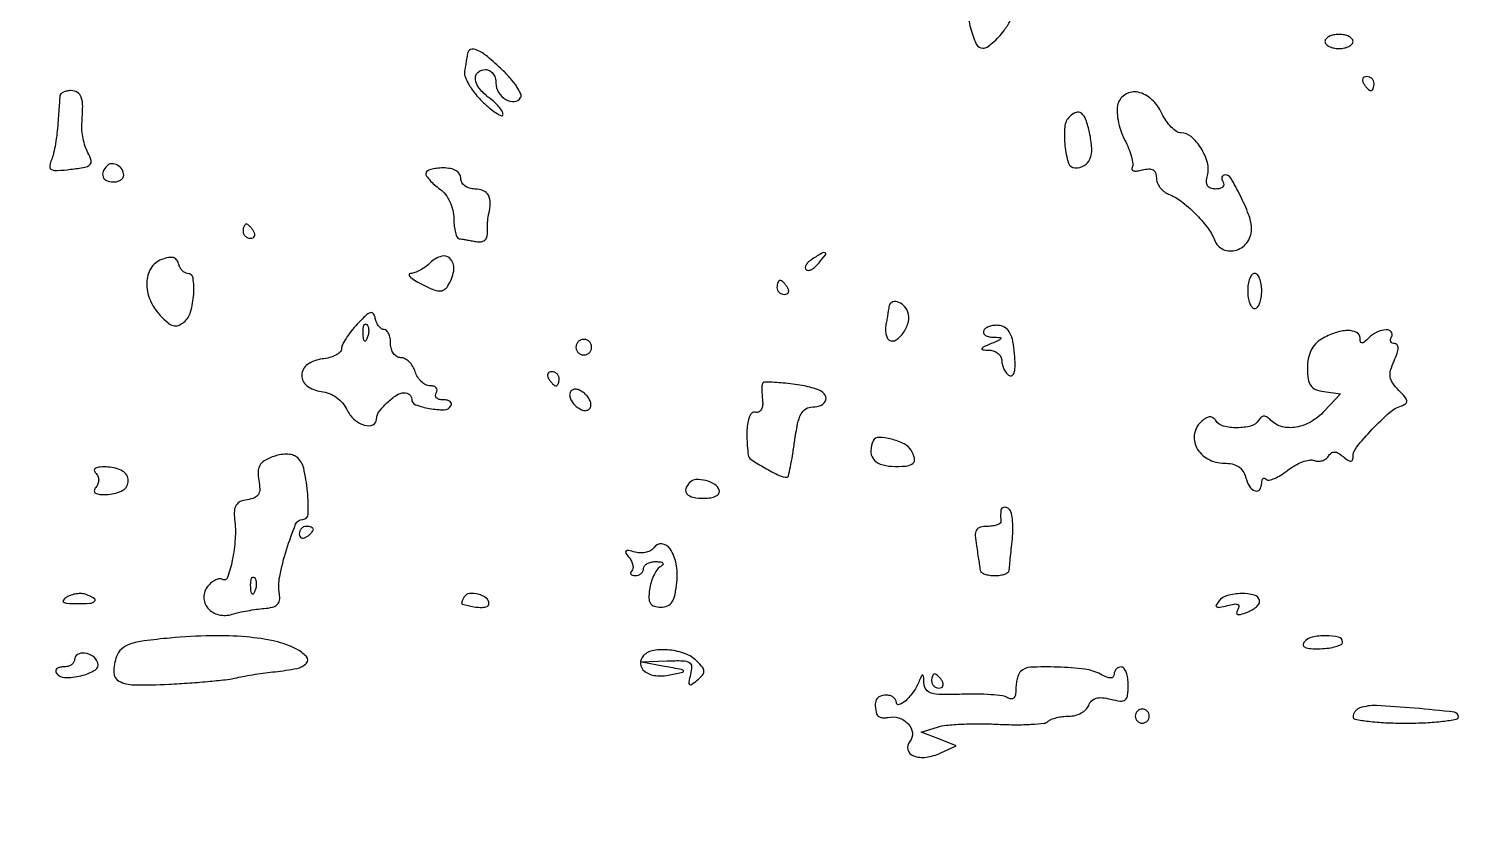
# Model space of a CAD drawing. Extents: x 0 to 5034, y 0 to 2560.
# Drawn here: x 4178.5 to 4383, y 354.9 to 466.8 of the extents above; entities that cross this region are included whole.
import ezdxf

# ---------------------------------------------------------------- set-up
doc = ezdxf.new("R2010")
doc.units = 0

msp = doc.modelspace()

# ---------------------------------------------------------------- linework, layer by layer
msp.add_lwpolyline([(4411.924438, 347.515492, -0.000831), (4333.80723, 348.200801, -0.000043), (4256.765145, 349.011289, -0.136582), (4254.930349, 349.543046, 0.13817), (4254.241156, 349.740461, 0.000086), (4233.7201, 349.826621, 0.001061), (4210.843183, 349.870192, 0.000647), (4183.823964, 349.829362, -0.000341), (4156.335983, 349.771016, -0.000488), (4131.954539, 349.759695, -0.000262), (4111.314604, 349.781065, -0.00751), (4106, 349.869183, 0.002937), (4101.774224, 349.977913, 0.000588), (4094.240625, 350.118608, 0.000622), (4085.472697, 350.261124, 0.00058), (4076.5, 350.385387, -0.002069), (4067.124318, 350.543154, -0.001715), (4057.14375, 350.786667, -0.001731), (4047.996802, 351.072926, -0.004665), (4041.5, 351.35947, 0.010517), (4032.464362, 351.652091, 0.000459), (4000.8875, 351.981265, 0.000779), (3963.43663, 352.278954, 0.000556)], format="xyb")
for points in [[(4312.484921, 470.975601, 0.160541), (4312.112938, 469.423372, 0.044146), (4312.547141, 466.914851, 0.042965), (4313.370353, 464.627785, 0.300117), (4314.329455, 464.031425, 0.136207), (4314.900342, 464.206513, 0.033812), (4315.694525, 464.79281, 0.032064), (4316.545146, 465.613738, 0.027399), (4317.332757, 466.579246, 0.02543), (4318.21191, 467.92512, 0.093006), (4318.55249, 468.880896, 0.133889), (4318.462725, 469.698422, 0.079458), (4317.960312, 470.547821, 0.111059), (4316.702006, 471.518086, 0.08966), (4315.047266, 471.952636, 0.099091), (4313.48745, 471.765239, 0.176839)], [(4363, 465, 0.191087), (4363.151477, 464.618118, 0.088204), (4363.5875, 464.29375, 0.068025), (4364.234582, 464.073693, 0.048028), (4365, 464, 0.048028), (4365.765418, 464.073693, 0.068025), (4366.4125, 464.29375, 0.088204), (4366.848523, 464.618118, 0.191087), (4367, 465, 0.191087), (4366.848523, 465.381882, 0.088204), (4366.4125, 465.70625, 0.068025), (4365.765418, 465.926307, 0.048028), (4365, 466, 0.048028), (4364.234582, 465.926307, 0.068025), (4363.5875, 465.70625, 0.088204), (4363.151477, 465.381882, 0.191087)], [(4240.923489, 463.25, -0.012178), (4240.873263, 462.853551, -0.003354), (4240.774912, 462.232601, -0.003387), (4240.653962, 461.530364, -0.003533), (4240.525138, 460.839705, 0.139427), (4240.596058, 460.01322, 0.040878), (4241.14923, 458.851437, 0.037591), (4242.016118, 457.587662, 0.03262), (4243.10165, 456.402613, 0.016379), (4244.214968, 455.403823, 0.035045), (4245.14861, 454.725361, 0.062482), (4245.781406, 454.432426, 0.507822), (4246, 454.59215, 0.13781), (4245.868611, 455.059798, 0.036352), (4245.4125, 455.698068, 0.034053), (4244.765501, 456.377145, 0.029254), (4244, 457, -0.067126), (4242.633539, 458.295048, -0.139346), (4242.064576, 459.636045, -0.247353), (4242.425161, 460.59223, -0.183315), (4243.5, 461, -0.125389), (4244.072062, 460.854248, -0.100779), (4244.559375, 460.443928, -0.090193), (4244.886898, 459.830154, -0.077727), (4245, 459.106989, 0.136225), (4245.375173, 457.755511, 0.122643), (4246.404653, 456.726518, 0.158339), (4247.603685, 456.449532, 0.236829), (4248.501698, 457.002748, 0.254173), (4248.531671, 457.539627, 0.035575), (4247.966535, 458.542521, 0.033502), (4247.063356, 459.727513, 0.022464), (4245.885409, 460.959074, 0.017225), (4243.776528, 462.839823, 0.065416), (4242.286886, 463.78038, 0.189805), (4241.391451, 463.83183, 0.296068)], [(4368.5, 459, 0.029505), (4368.768994, 458.617226, 0.035638), (4369.066025, 458.29375, 0.038439), (4369.34829, 458.065539, 0.151918), (4369.559017, 458, 0.210953), (4369.727648, 458.07446, 0.081139), (4369.870461, 458.29375, 0.061769), (4369.967655, 458.617151, 0.042167), (4370, 459, 0.105053), (4369.918938, 459.381556, 0.099167), (4369.688914, 459.70625, 0.09642), (4369.345238, 459.923877, 0.093332), (4368.940983, 460, 0.108972), (4368.586039, 459.921712, 0.182303), (4368.3746, 459.70625, 0.161196), (4368.343488, 459.3821, 0.082592)], [(4182.927666, 457.25, 0.004856), (4182.887043, 456.781182, 0.000519), (4182.804465, 455.692187, 0.00064), (4182.709132, 454.395114, 0.000515), (4182.609832, 453, -0.015166), (4182.46343, 451.546113, -0.01422), (4182.226855, 450.071973, -0.014353), (4181.942319, 448.776879, -0.046468), (4181.650827, 447.947142, 0.100331), (4181.472258, 447.186947, 0.313006), (4181.743664, 446.769028, 0.113484), (4182.567309, 446.634302, 0.013089), (4184.446667, 446.80398, 0.014118), (4186.464292, 447.097476, 0.148586), (4187.200088, 447.469109, 0.279734), (4187.360419, 448.065658, 0.052155), (4186.913596, 449.161447, -0.043887), (4186.526828, 450.066939, -0.027408), (4186.228826, 451.181956, -0.027415), (4186.054698, 452.322198, -0.044107), (4186.046282, 453.304609, 0.015554), (4186.165251, 455.756517, 0.084075), (4185.966213, 457.070108, 0.180585), (4185.425675, 457.744796, 0.135323), (4184.5, 458, 0.04769), (4183.920685, 457.944619, 0.063701), (4183.419377, 457.779688, 0.079424), (4183.067058, 457.536791, 0.180044)], [(4333.534365, 456.108274, 0.086517), (4333.400213, 455.118585, 0.036934), (4333.549649, 453.78645, 0.035024), (4333.924797, 452.350627, 0.037935), (4334.489342, 451.020611, -0.023699), (4335.059343, 449.777294, -0.030771), (4335.454683, 448.588094, -0.031714), (4335.652399, 447.592398, -0.17325), (4335.539487, 447.063891, 0.249267), (4335.521217, 446.783196, 0.231298), (4335.74443, 446.597987, 0.091044), (4336.265565, 446.568551, 0.032665), (4336.99862, 446.70989, -0.047959), (4337.915432, 446.857782, -0.145016), (4338.52579, 446.71877, -0.182325), (4338.878509, 446.298431, -0.084566), (4339, 445.585247, 0.095001), (4339.130403, 444.905118, 0.066841), (4339.513289, 444.224368, 0.064601), (4340.079376, 443.646215, 0.07527), (4340.747367, 443.266703, -0.071494), (4342.530206, 442.271437, -0.033387), (4344.52587, 440.52587, -0.033387), (4346.271437, 438.530206, -0.071494), (4347.266703, 436.747367, 0.198673), (4348.534874, 435.409462, 0.1872), (4350.418053, 435.31561, 0.166537), (4352.031779, 436.5433, 0.167331), (4352.549782, 438.5, 0.073728), (4352.126422, 440.393356, 0.023592), (4350.962404, 443.039983, 0.016304), (4349.613983, 445.543059, 0.267109), (4348.819663, 446, 0.128773), (4348.512954, 445.919676, 0.189502), (4348.338962, 445.70625, 0.146055), (4348.332704, 445.382665, 0.070831), (4348.5, 445, -0.153713), (4348.596229, 444.620821, -0.191513), (4348.444265, 444.29375, -0.129501), (4348.03944, 444.072679, -0.060641), (4347.442386, 444, -0.081084), (4346.719996, 444.117924, -0.17773), (4346.288957, 444.463233, -0.148807), (4346.138634, 445.056527, -0.052167), (4346.272832, 445.935308, 0.131869), (4346.261086, 447.757346, 0.072148), (4345.358959, 449.817627, 0.074922), (4343.964335, 451.452277, 0.180654), (4342.497862, 452, -0.14943), (4341.872717, 452.191098, -0.050229), (4341.131104, 452.807813, -0.044659), (4340.400476, 453.697658, -0.038137), (4339.795199, 454.75, 0.092932), (4338.324944, 456.762023, 0.136022), (4336.394543, 457.776901, 0.187949), (4334.645472, 457.498358, 0.185582)], [(4326.666667, 454.333333, 0.176711), (4325.967429, 452.830895, 0.047781), (4325.993335, 450.163012, 0.048464), (4326.498779, 447.695593, 0.329141), (4327.440983, 447, 0.129162), (4328.734474, 447.339808, 0.168822), (4329.537507, 448.250783, 0.111212), (4329.798022, 449.800938, 0.04032), (4329.494641, 452.024399, 0.030525), (4328.970937, 453.864775, 0.13782), (4328.335137, 454.770251, 0.261584), (4327.572097, 454.903586, 0.112139)], [(4189.63948, 447.306147, 0.094876), (4189.086489, 446.491235, 0.1934), (4189.067517, 445.730754, 0.202875), (4189.575357, 445.193711, 0.103624), (4190.5, 445, 0.06085), (4191.073598, 445.070066, 0.079459), (4191.559375, 445.276414, 0.097386), (4191.8846, 445.582093, 0.156819), (4192, 445.940983, 0.139398), (4191.764316, 446.769921, 0.123736), (4191.119339, 447.396031, 0.139481), (4190.316568, 447.598585, 0.191124)], [(4235, 446.220759, 0.154133), (4235.123457, 445.829785, 0.030366), (4235.5875, 445.246974, 0.029587), (4236.234302, 444.609039, 0.023709), (4237, 444, -0.071939), (4237.799784, 443.227337, -0.054179), (4238.440426, 442.184204, -0.052617), (4238.858496, 440.992383, -0.058124), (4239, 439.779241, 0.02544), (4239.054496, 438.708881, 0.038792), (4239.220312, 437.793927, 0.044753), (4239.459911, 437.129872, 0.264259), (4239.75, 436.923489, -0.012184), (4240.147496, 436.873125, -0.003311), (4240.77331, 436.774045, -0.003348), (4241.482054, 436.652139, -0.003474), (4242.180417, 436.522185, 0.079463), (4242.873806, 436.499758, 0.14177), (4243.39355, 436.724373, 0.146082), (4243.703166, 437.185696, 0.086327), (4243.789008, 437.848697, -0.015733), (4243.780538, 438.554209, -0.012834), (4243.814607, 439.30868, -0.013034), (4243.881967, 440.001946, -0.032832), (4243.977013, 440.5, 0.057261), (4244.189848, 442.01237, 0.135723), (4243.91708, 443.106207, 0.167039), (4243.17399, 443.765337, 0.098964), (4242, 444, -0.072314), (4241.230589, 444.111864, -0.08892), (4240.583333, 444.4375, -0.10214), (4240.153209, 444.924246, -0.130775), (4240, 445.5, 0.140575), (4239.822179, 446.11998, 0.118484), (4239.333333, 446.6, 0.088208), (4238.543379, 446.90137, 0.04716), (4237.5, 447, 0.029531), (4236.542184, 446.943379, 0.046048), (4235.734375, 446.771098, 0.058138), (4235.170982, 446.520652, 0.265046)], [(4209, 438, 0.105053), (4209.081062, 437.618444, 0.099167), (4209.311086, 437.29375, 0.09642), (4209.654762, 437.076123, 0.093332), (4210.059017, 437, 0.108972), (4210.413961, 437.078288, 0.182303), (4210.6254, 437.29375, 0.161196), (4210.656512, 437.6179, 0.082592), (4210.5, 438, 0.029505), (4210.231006, 438.382774, 0.035638), (4209.933975, 438.70625, 0.038439), (4209.65171, 438.934461, 0.151918), (4209.440983, 439, 0.210953), (4209.272352, 438.92554, 0.081139), (4209.129539, 438.70625, 0.061769), (4209.032345, 438.382849, 0.042167)], [(4197.375, 433.955298, 0.168008), (4195.870918, 432.708113, 0.132012), (4195.27558, 430.661585, 0.107509), (4195.750741, 428.238141, 0.085763), (4197.211302, 426.003569, 0.028006), (4198.268733, 424.988878, 0.110284), (4199.060874, 424.567277, 0.160717), (4199.787345, 424.603114, 0.08136), (4200.586302, 425.071624, 0.151612), (4201.529286, 426.519941, 0.051553), (4201.966991, 429.021877, 0.055533), (4201.87353, 431.312845, 0.370441), (4201.073324, 432, -0.133578), (4200.694905, 432.102934, -0.075763), (4200.323883, 432.404445, -0.066582), (4200.016047, 432.850392, -0.060213), (4199.823324, 433.376834, 0.114847), (4199.543404, 433.942748, 0.164137), (4199.071808, 434.236701, 0.110721), (4198.365969, 434.244799, 0.037597)], [(4235.652048, 433.509191, -0.03866), (4234.977033, 432.931202, -0.034843), (4234.198012, 432.441515, -0.036594), (4233.435055, 432.102294, -0.085344), (4232.821429, 431.993839, 0.38198), (4232.640892, 431.830833, 0.232731), (4232.746615, 431.541825, 0.053425), (4233.383151, 431.051835, 0.017153), (4234.422367, 430.463717, 0.018499), (4235.965873, 429.730092, 0.085583), (4236.923213, 429.499923, 0.156266), (4237.600424, 429.669116, 0.113103), (4238.157054, 430.219878, 0.096272), (4238.983439, 432.3286, 0.211157), (4238.588674, 433.979903, 0.299543), (4237.290456, 434.436012, 0.136128)], [(4290.02896, 434.03906, 0.044429), (4289.507686, 433.640546, 0.073916), (4289.159984, 433.21208, 0.108439), (4289.032091, 432.823706, 0.225585), (4289.13646, 432.530207, 0.234162), (4289.452534, 432.423579, 0.085026), (4289.916631, 432.569338, 0.06172), (4290.453252, 432.934292, 0.039407), (4290.979944, 433.475834, 0.011124), (4291.89468, 434.6293, 0.447869), (4291.839289, 434.911334, 0.273213), (4291.458847, 434.911828, 0.007952)], [(4352, 429.5, 0.038131), (4352.073116, 428.542644, 0.057076), (4352.29375, 427.734375, 0.074992), (4352.617064, 427.182831, 0.226478), (4353, 427, 0.226478), (4353.382936, 427.182831, 0.074992), (4353.70625, 427.734375, 0.057076), (4353.926884, 428.542644, 0.038131), (4354, 429.5, 0.038131), (4353.926884, 430.457356, 0.057076), (4353.70625, 431.265625, 0.074992), (4353.382936, 431.817169, 0.226478), (4353, 432, 0.226478), (4352.617064, 431.817169, 0.074992), (4352.29375, 431.265625, 0.057076), (4352.073116, 430.457356, 0.038131)], [(4285, 430, 0.105053), (4285.081062, 429.618444, 0.099167), (4285.311086, 429.29375, 0.09642), (4285.654762, 429.076123, 0.093332), (4286.059017, 429, 0.108972), (4286.413961, 429.078288, 0.182303), (4286.6254, 429.29375, 0.161196), (4286.656512, 429.6179, 0.082592), (4286.5, 430, 0.029505), (4286.231006, 430.382774, 0.035638), (4285.933975, 430.70625, 0.038439), (4285.65171, 430.934461, 0.151918), (4285.440983, 431, 0.210953), (4285.272352, 430.92554, 0.081139), (4285.129539, 430.70625, 0.061769), (4285.032345, 430.382849, 0.042167)], [(4300.923489, 427.25, -0.012202), (4300.872684, 426.849139, -0.003176), (4300.771216, 426.207416, -0.003226), (4300.646195, 425.477451, -0.003291), (4300.512555, 424.753971, 0.04592), (4300.443675, 424.049496, 0.052472), (4300.510673, 423.376031, 0.059927), (4300.694002, 422.829619, 0.144442), (4300.97576, 422.514981, 0.29183), (4301.959769, 422.529068, 0.099636), (4303.021108, 423.580731, 0.08412), (4303.718598, 425.127969, 0.156786), (4303.64326, 426.487265, 0.107527), (4303.028533, 427.424233, 0.126293), (4302.111652, 427.954908, 0.198685), (4301.324318, 427.860894, 0.244194)], [(4225.25, 424.773081, 0.021279), (4224.388686, 423.771384, 0.024763), (4223.660937, 422.747937, 0.024876), (4223.139118, 421.834153, 0.117821), (4223, 421.251971, -0.208455), (4222.80304, 420.800071, -0.067011), (4222.192187, 420.368639, -0.053629), (4221.30284, 420.019645, -0.038078), (4220.25, 419.816422, 0.124096), (4218.177636, 419.032853, 0.237546), (4217.352013, 417.506828, 0.247314), (4218.096854, 415.985973, 0.129458), (4220.113759, 415.196724, -0.064883), (4221.242799, 414.91432, -0.060296), (4222.292535, 414.347465, -0.061163), (4223.163277, 413.555981, -0.070955), (4223.766382, 412.613391, 0.105222), (4224.774444, 411.251512, 0.102817), (4226.257495, 410.40432, 0.175446), (4227.462721, 410.444421, 0.306648), (4228, 411.238095, -0.15802), (4228.339094, 412.284246, -0.045073), (4229.475142, 413.587439, -0.045262), (4230.834901, 414.671964, -0.146741), (4231.928571, 415, -0.08103), (4232.337805, 414.933242, -0.091783), (4232.685268, 414.740495, -0.100714), (4232.917585, 414.453518, -0.120523), (4233, 414.116577, 0.311688), (4233.553731, 413.314594, 0.04704), (4235.540353, 412.768616, 0.046424), (4237.633707, 412.597813, 0.256901), (4238.582884, 413.134109, 0.178268), (4238.649583, 413.461893, 0.188228), (4238.485536, 413.745645, 0.115777), (4238.081829, 413.937668, 0.053413), (4237.5, 414, -0.063222), (4236.925364, 414.072951, -0.134005), (4236.538811, 414.29375, -0.191582), (4236.397987, 414.620597, -0.146489), (4236.5, 415, 0.13093), (4236.614704, 415.379947, 0.189949), (4236.49832, 415.70625, 0.14451), (4236.151734, 415.926319, 0.069787), (4235.626405, 416, -0.118841), (4235.008742, 416.14891, -0.070524), (4234.386476, 416.5875, -0.064127), (4233.854023, 417.235345, -0.063217), (4233.5, 418, 0.06077), (4233.150468, 418.764714, 0.063046), (4232.63086, 419.4125, 0.069989), (4232.027698, 419.851427, 0.122947), (4231.432612, 420, -0.138398), (4230.886303, 420.154169, -0.100111), (4230.42083, 420.5875, -0.085796), (4230.107421, 421.235624, -0.069923), (4230, 422, 0.044381), (4229.931911, 422.765593, 0.064209), (4229.727789, 423.4125, 0.084055), (4229.427474, 423.84996, 0.203094), (4229.073324, 424, -0.152209), (4228.694881, 424.117937, -0.075039), (4228.323883, 424.466338, -0.06359), (4228.01579, 424.980322, -0.053066), (4227.823324, 425.587533, 0.098804), (4227.543937, 426.252261, 0.332074), (4227.124753, 426.398052, 0.115322), (4226.469734, 426.008831, 0.013069)], [(4226.683114, 422.8125, -0.054073), (4226.461564, 422.395823, -0.470617), (4226.279315, 422.37858, -0.168741), (4226.137993, 422.670344, -0.018894), (4226.078947, 423.416667, -0.028489), (4226.089945, 424.112848, -0.077125), (4226.200665, 424.592839, -0.208169), (4226.385309, 424.77538, -0.296942), (4226.604167, 424.729167, -0.126455), (4226.797407, 424.402231, -0.060344), (4226.876576, 423.916927, -0.05415), (4226.839148, 423.359369, -0.051402)], [(4314.444954, 423.910933, 0.192979), (4314.38392, 423.56022, 0.175461), (4314.578742, 423.24694, 0.106458), (4315.038006, 423.022285, 0.051042), (4315.690983, 422.929715, -0.008061), (4316.763078, 422.870739, -0.453283), (4316.870499, 422.729011, -0.240506), (4316.715843, 422.535655, -0.004561), (4315.5, 422, 0.005675), (4314.347994, 421.489401, 0.223503), (4314.172505, 421.282091, 0.467319), (4314.278423, 421.131074, 0.011173), (4315.25, 421.070285, -0.080193), (4315.918467, 420.934651, -0.088252), (4316.485937, 420.597358, -0.096374), (4316.865864, 420.11416, -0.119099), (4317, 419.559017, 0.065582), (4317.079048, 418.95894, 0.05202), (4317.313234, 418.347734, 0.053441), (4317.658197, 417.817313, 0.083648), (4318.066327, 417.459007, 0.306673), (4318.488734, 417.476573, 0.175988), (4318.782442, 417.919347, 0.063113), (4318.896412, 418.939823, 0.017274), (4318.816327, 420.560253, 0.02651), (4318.574817, 422.31292, 0.071368), (4318.16533, 423.498986, 0.108397), (4317.564871, 424.225216, 0.131086), (4316.753971, 424.571196, 0.051449), (4316.04434, 424.599443, 0.053926), (4315.35546, 424.480646, 0.059983), (4314.787624, 424.241679, 0.125416)], [(4362.5, 422.651952, 0.077891), (4361.643405, 421.962036, 0.072223), (4361.012663, 421.026287, 0.06523), (4360.628666, 419.86219, 0.047123), (4360.5, 418.5, 0.03488), (4360.60732, 416.963445, 0.1191), (4360.973275, 416.037944, 0.144424), (4361.674191, 415.482294, 0.060776), (4362.847029, 415.167734), (4365.194058, 414.835468), (4362.922715, 412.417734, -0.071197), (4361.014994, 410.892458, -0.090041), (4358.899374, 410.113715, -0.10511), (4356.902328, 410.186335, -0.135724), (4355.312868, 411.087132, 0.047458), (4354.768438, 411.536977, 0.150038), (4354.321227, 411.674265, 0.181024), (4353.927179, 411.526767, 0.075363), (4353.553851, 411.087132, -0.191791), (4352.484526, 410.293891, -0.063315), (4350.509407, 410.030039, -0.063385), (4348.535116, 410.268621, -0.195007), (4347.469989, 411.048558, 0.098962), (4347.09791, 411.447274, 0.162637), (4346.661336, 411.582423, 0.122804), (4346.139007, 411.439761, 0.04546), (4345.505868, 411.00487, 0.170779), (4344.446142, 409.236086, 0.172731), (4344.733897, 407.203033, 0.148741), (4346.321098, 405.592199, 0.125013), (4348.652637, 405, -0.05435), (4349.796011, 404.875346, -0.090765), (4350.685491, 404.501143, -0.101451), (4351.3191, 403.872498, -0.083025), (4351.710251, 403, 0.0737), (4352.259549, 401.711264, 0.169524), (4353.065187, 401.053227, 0.340254), (4353.71534, 401.259264, 0.153174), (4354, 402.166667, -0.054735), (4354.044349, 402.570573, -0.164758), (4354.186212, 402.804413, -0.256667), (4354.39319, 402.845599, -0.12041), (4354.633912, 402.699422, 0.252527), (4355.036763, 402.578904, 0.047788), (4355.795399, 402.813186, 0.040748), (4356.720751, 403.290805, 0.027152), (4357.697735, 403.976879, -0.036579), (4358.726104, 404.67049, -0.041141), (4359.806024, 405.176296, -0.04529), (4360.781814, 405.441394, -0.136122), (4361.462673, 405.37595, 0.085501), (4362.02472, 405.264461, 0.078982), (4362.608275, 405.34218, 0.081465), (4363.123303, 405.592628, 0.100849), (4363.487877, 405.980385, -0.088309), (4363.891027, 406.431113, -0.174418), (4364.340985, 406.579994, -0.128246), (4364.884406, 406.423187, -0.039196), (4365.589028, 405.926114, 0.022829), (4366.27048, 405.411209, 0.144358), (4366.679547, 405.278054, 0.317132), (4366.915326, 405.434641, 0.092855), (4367, 405.886657, -0.172488), (4367.487983, 407.25911, -0.018902), (4369.731111, 409.811337, -0.022092), (4372.18749, 412.182707, -0.103857), (4373.883929, 413.146476, 0.085951), (4374.479439, 413.457379, 0.279356), (4374.63523, 413.855098, 0.134972), (4374.371413, 414.415761, 0.019319), (4373.501299, 415.355844, -0.04353), (4372.646225, 416.374341, -0.114697), (4372.292361, 417.252662, -0.10891), (4372.353103, 418.225334, -0.037065), (4372.845931, 419.561201, 0.022222), (4373.284978, 420.650649, 0.077273), (4373.423758, 421.394645, 0.175197), (4373.28352, 421.822555, 0.230777), (4372.919544, 422, -0.112053), (4372.573114, 422.078624, -0.183831), (4372.368302, 422.29375, -0.158739), (4372.341543, 422.617796, -0.080451), (4372.5, 423, 0.329224), (4372.444602, 423.669802, 0.232223), (4371.720182, 423.972523, 0.095531), (4370.375686, 423.62776, 0.086187), (4369.2, 422.8, -0.018208), (4368.578624, 422.222304, -0.180052), (4368.25, 422.1, -0.354955), (4368.056215, 422.257401, -0.051663), (4368, 422.8, 0.285205), (4367.512971, 423.584373, 0.122201), (4366.25808, 423.860101, 0.075572), (4364.447652, 423.534828, 0.048523)], [(4256.552786, 422.08541, 0.099038), (4256.401684, 421.679226, 0.097945), (4256.417584, 421.244476, 0.097945), (4256.597789, 420.848514, 0.099038), (4256.91459, 420.552786, 0.099038), (4257.320774, 420.401684, 0.097945), (4257.755524, 420.417584, 0.097945), (4258.151486, 420.597789, 0.099038), (4258.447214, 420.91459, 0.099038), (4258.598316, 421.320774, 0.097945), (4258.582416, 421.755524, 0.097945), (4258.402211, 422.151486, 0.099038), (4258.08541, 422.447214, 0.099038), (4257.679226, 422.598316, 0.097945), (4257.244476, 422.582416, 0.097945), (4256.848514, 422.402211, 0.099038)], [(4252.5, 417, 0.029505), (4252.768994, 416.617226, 0.035638), (4253.066025, 416.29375, 0.038439), (4253.34829, 416.065539, 0.151918), (4253.559017, 416, 0.210953), (4253.727648, 416.07446, 0.081139), (4253.870461, 416.29375, 0.061769), (4253.967655, 416.617151, 0.042167), (4254, 417, 0.105053), (4253.918938, 417.381556, 0.099167), (4253.688914, 417.70625, 0.09642), (4253.345238, 417.923877, 0.093332), (4252.940983, 418, 0.108972), (4252.586039, 417.921712, 0.182303), (4252.3746, 417.70625, 0.161196), (4252.343488, 417.3821, 0.082592)], [(4255.600038, 415.161865, 0.150925), (4255.484575, 414.717076, 0.082168), (4255.603052, 414.160046, 0.069216), (4255.929598, 413.578651, 0.057089), (4256.421983, 413.064749, 0.051981), (4257.025385, 412.661737, 0.092995), (4257.593253, 412.486368, 0.127395), (4258.064171, 412.55242, 0.157392), (4258.399962, 412.838135, 0.150925), (4258.515425, 413.282924, 0.082168), (4258.396948, 413.839954, 0.069216), (4258.070402, 414.421349, 0.057089), (4257.578017, 414.935251, 0.051981), (4256.974615, 415.338263, 0.092995), (4256.406747, 415.513632, 0.127395), (4255.935829, 415.44758, 0.157392)], [(4282.884846, 416.162763, 0.040582), (4282.85145, 415.79644, 0.009287), (4282.856914, 415.174101, 0.009545), (4282.89034, 414.454887, 0.009171), (4282.951466, 413.727793, -0.067619), (4282.929877, 413.070244, -0.110485), (4282.719792, 412.556133, -0.144287), (4282.35881, 412.266487, -0.153215), (4281.907529, 412.227793, 0.335676), (4281.247401, 411.925699, 0.082523), (4280.836177, 410.722111, 0.049033), (4280.705052, 408.755278, 0.021789), (4280.9, 406.160515, 0.223252), (4281.303951, 405.513133, 0.014056), (4283.275746, 404.316328, 0.018435), (4285.303232, 403.259383, 0.111378), (4286.453215, 403, 0.349751), (4286.61537, 403.129237, 0.004652), (4286.908841, 404.46875, 0.01082), (4287.210495, 406.08301, 0.006605), (4287.5, 408, -0.014825), (4287.935037, 410.591409, -0.070761), (4288.430388, 412.004041, -0.139856), (4289.116924, 412.731509, -0.134917), (4290.093838, 413, 0.106234), (4291.331323, 413.265926, 0.226036), (4291.949466, 413.995583, 0.258279), (4291.733383, 414.851599, 0.123861), (4290.75, 415.484077, 0.037878), (4288.572427, 416.038638, 0.021897), (4285.890963, 416.388833, 0.012864), (4283.352125, 416.542237, 0.374516)], [(4298.706162, 408.188533, 0.100881), (4298.345258, 406.791396, 0.170466), (4298.682697, 405.643788, 0.151562), (4299.70952, 404.869176, 0.075572), (4301.323105, 404.551139, 0.027077), (4303.34016, 404.572104, 0.155976), (4304.321324, 404.957176, 0.283815), (4304.573364, 405.682906, 0.083883), (4304.110522, 406.821172, 0.140116), (4303.093903, 407.747204, 0.053193), (4301.276952, 408.418889, 0.054365), (4299.500013, 408.667827, 0.29501)], [(4213.135369, 405.874654, 0.049315), (4212.002434, 405.312797, 0.124224), (4211.369413, 404.652984, 0.125928), (4211.130097, 403.777921, 0.051371), (4211.237115, 402.539943, -0.04068), (4211.370012, 401.309245, -0.141907), (4211.16999, 400.54405, -0.164259), (4210.614937, 400.069302, -0.059726), (4209.601746, 399.796888, 0.065172), (4208.606042, 399.517558, 0.14985), (4208.017462, 399.020644, 0.12987), (4207.759453, 398.225774, 0.043659), (4207.798419, 396.996765, -0.046179), (4207.872195, 394.230645, -0.033758), (4207.46412, 391.183251, -0.032474), (4206.79505, 388.72302, -0.48118), (4206.06278, 388.4612, 0.173794), (4205.651383, 388.548638, 0.076148), (4205.109236, 388.388784, 0.062122), (4204.525489, 388.020511, 0.04783), (4203.990862, 387.48899, 0.173806), (4203.420087, 385.918278, 0.180772), (4203.989941, 384.373026, 0.157373), (4205.525675, 383.436471, 0.134032), (4207.430143, 383.495598, -0.019658), (4208.402132, 383.752296, -0.010361), (4209.626355, 383.998124, -0.010293), (4210.892027, 384.198302, -0.015616), (4212, 384.315121, 0.041085), (4213.176981, 384.500162, 0.130766), (4213.870445, 384.877313, 0.167638), (4214.186941, 385.484605, 0.079832), (4214.177053, 386.376765, -0.092627), (4214.212835, 388.875531, -0.025921), (4215.187017, 392.676839, -0.019002), (4216.474305, 396.307791, -0.307171), (4217.494741, 397, 0.406038), (4218.270503, 397.754344, 0.030847), (4218.162242, 400.967508, 0.032661), (4217.623692, 404.290846, 0.168532), (4216.648617, 405.84653, 0.108155), (4216.020132, 406.159102, 0.059581), (4215.16471, 406.268351, 0.051767), (4214.172933, 406.173412, 0.040762)], [(4187.993962, 403.606038, -0.088486), (4188.321271, 403.136617, -0.103363), (4188.443027, 402.607989, -0.100212), (4188.34403, 402.062021, -0.078559), (4188.03601, 401.54339, 0.137124), (4187.823951, 401.068755, 0.312324), (4187.989016, 400.733759, 0.116447), (4188.613862, 400.557004, 0.021897), (4189.809804, 400.556958, 0.118394), (4191.877622, 401.150309, 0.273123), (4192.655254, 402.500861, 0.268857), (4191.851656, 403.853376, 0.116941), (4189.767756, 404.444883, 0.022571), (4188.640619, 404.443321, 0.099129), (4187.998183, 404.283291, 0.30444), (4187.822989, 403.989696, 0.185162)], [(4272.568177, 402.234843, 0.117042), (4272.031518, 401.364178, 0.269532), (4272.184204, 400.637858, 0.162492), (4273.049591, 400.148241, 0.048214), (4274.583333, 400, 0.038796), (4275.595273, 400.078637, 0.083152), (4276.336169, 400.325008, 0.139017), (4276.730727, 400.702438, 0.21656), (4276.779124, 401.162627, 0.17518), (4276.138952, 401.973009, 0.076659), (4274.861015, 402.516849, 0.077166), (4273.48838, 402.648059, 0.183693)], [(4316.881579, 398.309017, 0.022289), (4316.844744, 397.944741, 0.014052), (4316.83273, 397.517336, 0.014106), (4316.844631, 397.095576, 0.025051), (4316.881579, 396.75, -0.261998), (4316.774997, 396.463259, -0.082511), (4316.367664, 396.220312, -0.058106), (4315.736631, 396.054427, -0.03526), (4314.96579, 396, 0.06255), (4313.94553, 395.871865, 0.202403), (4313.412925, 395.467578, 0.144435), (4313.227885, 394.695455, 0.027814), (4313.383559, 393.25, -0.001322), (4313.562635, 392.142138, -0.001537), (4313.726925, 391.0875, -0.001365), (4313.860784, 390.194151, -0.0092), (4313.917769, 389.75, 0.218949), (4314.090507, 389.462025, 0.063505), (4314.563345, 389.220312, 0.050974), (4315.228159, 389.054895, 0.035516), (4316, 389, 0.035568), (4316.770084, 389.054851, 0.051876), (4317.429425, 389.220312, 0.065516), (4317.893521, 389.462149, 0.224381), (4318.057616, 389.75, -0.005366), (4318.099198, 390.224542, -0.00052), (4318.213478, 391.373048, -0.000661), (4318.352948, 392.741888, -0.000522), (4318.507302, 394.222079, 0.02505), (4318.587927, 395.690271, 0.033378), (4318.505231, 397.02321, 0.035273), (4318.293314, 398.072898, 0.189081), (4317.949686, 398.531096, 0.068728), (4317.57763, 398.695613, 0.121617), (4317.244184, 398.707972, 0.160389), (4317.003182, 398.569, 0.147127)], [(4217, 394.940983, 0.108972), (4217.078288, 394.586039, 0.182303), (4217.29375, 394.3746, 0.161196), (4217.6179, 394.343488, 0.082592), (4218, 394.5, 0.029505), (4218.382774, 394.768994, 0.035638), (4218.70625, 395.066025, 0.038439), (4218.934461, 395.34829, 0.151918), (4219, 395.559017, 0.210953), (4218.92554, 395.727648, 0.081139), (4218.70625, 395.870461, 0.061769), (4218.382849, 395.967655, 0.042167), (4218, 396, 0.105053), (4217.618444, 395.918938, 0.099167), (4217.29375, 395.688914, 0.09642), (4217.076123, 395.345238, 0.093332)], [(4267.476169, 392.96144, -0.126566), (4267.063365, 392.564802, -0.07034), (4266.409326, 392.308724, -0.062869), (4265.625743, 392.224428, -0.059413), (4264.82999, 392.334208, 0.016807), (4263.868179, 392.551478, 0.225928), (4263.527881, 392.462466, 0.375514), (4263.486675, 392.193689, 0.031612), (4263.934173, 391.579316, -0.054018), (4264.286413, 391.047265, -0.069199), (4264.481374, 390.493801, -0.084569), (4264.496919, 390.004648, -0.163543), (4264.324657, 389.657991, 0.113033), (4264.167715, 389.407824, 0.253554), (4264.20266, 389.193285, 0.172529), (4264.43152, 389.046271, 0.057388), (4264.833333, 389, 0.084383), (4265.278867, 389.07573, 0.093242), (4265.657292, 389.29375, 0.100475), (4265.910364, 389.618559, 0.115918), (4266, 390, -0.17131), (4266.134243, 390.380315, -0.095191), (4266.514063, 390.701752, -0.075283), (4267.080555, 390.916433, -0.055234), (4267.75, 390.984687, -0.026121), (4268.459959, 390.94134, -0.197604), (4268.748094, 390.78266, -0.377198), (4268.737839, 390.550629, -0.058949), (4268.35306, 390.234687, 0.102703), (4267.887628, 389.779382, 0.039071), (4267.439322, 388.984655, 0.036642), (4267.072844, 388.017632, 0.037041), (4266.85306, 387.010946, 0.036778), (4266.769644, 385.774856, 0.141653), (4266.985774, 385.044135, 0.181989), (4267.518612, 384.645965, 0.069135), (4268.451996, 384.510946, 0.102024), (4269.413822, 384.703652, 0.150535), (4270.067772, 385.254362, 0.094234), (4270.489032, 386.296484, 0.024784), (4270.753268, 388.085003, 0.070201), (4270.641354, 390.682875, 0.102476), (4269.77854, 392.797124, 0.222643), (4268.591553, 393.510178, 0.287564)], [(4210.683114, 386.8125, -0.054073), (4210.461564, 386.395823, -0.470617), (4210.279315, 386.37858, -0.168741), (4210.137993, 386.670344, -0.018894), (4210.078947, 387.416667, -0.028489), (4210.089945, 388.112848, -0.077125), (4210.200665, 388.592839, -0.208169), (4210.385309, 388.77538, -0.296942), (4210.604167, 388.729167, -0.126455), (4210.797407, 388.402231, -0.060344), (4210.876576, 387.916927, -0.05415), (4210.839148, 387.359369, -0.051402)], [(4183.909316, 385.922793, 0.066116), (4183.412012, 385.506965, 0.458049), (4183.444512, 385.229745, 0.134771), (4183.952663, 385.057329, 0.013404), (4185.25, 385.015313, 0.014704), (4187.18413, 385.061427, 0.173231), (4187.867481, 385.347369, 0.508946), (4187.82311, 385.748666, 0.038196), (4186.659316, 386.300491, 0.078095), (4186.042838, 386.432233, 0.047824), (4185.298472, 386.40176, 0.046657), (4184.547614, 386.226161, 0.06042)], [(4240.473008, 385.956326, 0.025609), (4240.268505, 385.584083, 0.046182), (4240.146358, 385.258446, 0.066853), (4240.114586, 385.021062, 0.344656), (4240.190983, 384.923489, 0.016663), (4241.854924, 384.569889, 0.047861), (4243.030737, 384.475124, 0.088289), (4243.747693, 384.614012, 0.310247), (4244, 384.981495, 0.233759), (4243.60279, 385.784685, 0.095942), (4242.484522, 386.340063, 0.095519), (4241.235926, 386.439157, 0.230444)], [(4347.887238, 385.36413, 0.049532), (4347.512827, 384.809437, 0.419123), (4347.59278, 384.550059, 0.169904), (4348.021543, 384.489011, 0.015155), (4349.099221, 384.736198, -0.022689), (4350.079016, 384.945452, -0.131747), (4350.600287, 384.894758, -0.34178), (4350.763056, 384.63117, -0.112498), (4350.605681, 384.170996, 0.08332), (4350.416807, 383.707982, 0.389164), (4350.547966, 383.479543, 0.146461), (4350.993737, 383.472194, 0.019988), (4351.889642, 383.763473, 0.042072), (4352.637666, 384.114174, 0.056453), (4353.239892, 384.558162, 0.069518), (4353.618808, 385.023007, 0.188696), (4353.690333, 385.434527, 0.284685), (4352.957816, 386.212031, 0.06826), (4351.118544, 386.44161, 0.063768), (4349.124804, 386.161679, 0.154005)], [(4198.595736, 380.109085, 0.010128), (4194.903, 379.707791, 0.050474), (4192.8751, 379.234332, 0.098803), (4191.687389, 378.542905, 0.127355), (4190.984122, 377.5, 0.083981), (4190.588831, 375.229587, 0.278961), (4191.335171, 373.982473, 0.120631), (4193.461487, 373.445597, 0.013798), (4198.441289, 373.547073, 0.00554), (4201.411512, 373.722663, 0.00601), (4204.297369, 373.960263, 0.00568), (4206.76418, 374.22155, 0.028978), (4208.122002, 374.461384, -0.012493), (4209.249731, 374.699137, -0.00613), (4210.695999, 374.948198, -0.006078), (4212.205772, 375.170389, -0.00879), (4213.545228, 375.326988, 0.023962), (4216.64778, 375.785485, 0.156196), (4218.010598, 376.538018, 0.39818), (4218.009215, 377.467551, 0.083407), (4216.579814, 378.54297, 0.065576), (4213.534212, 379.646479, 0.032458), (4209.462151, 380.269236, 0.02714), (4204.476066, 380.431828, 0.016582)], [(4360.028358, 379.535456, 0.227365), (4359.921654, 379.110858, 0.250729), (4360.190136, 378.787046, 0.084083), (4360.984863, 378.609794, 0.020437), (4362.333969, 378.595221, 0.025005), (4363.547154, 378.692565, 0.039259), (4364.569978, 378.909017, 0.046241), (4365.297544, 379.199141, 0.281863), (4365.5, 379.529747, 0.346224), (4364.948158, 380.231159, 0.0592), (4363.144102, 380.44742, 0.055011), (4361.168391, 380.231473, 0.166175)], [(4266.007527, 377.607527, 0.213683), (4265.566623, 376.451492, 0.223842), (4266.145925, 375.383727, 0.130673), (4267.73529, 374.761042, 0.080251), (4269.75635, 374.85535, 0.003845), (4271.60934, 375.258981, 0.514431), (4271.685952, 375.441009, 0.209769), (4271.423921, 375.622352, 0.001854), (4269, 376.083823), (4265.5, 376.736718), (4269.366631, 376.868359, -0.013047), (4271.597795, 376.886073, -0.12725), (4272.499365, 376.635301, -0.265283), (4272.833945, 376.0613, -0.066322), (4272.695306, 374.942849, 0.012461), (4272.429353, 373.811363, 0.267753), (4272.532397, 373.49758, 0.352008), (4272.820788, 373.482182, 0.017287), (4273.628863, 374.106947, 0.036468), (4274.391192, 374.839713, 0.188563), (4274.593116, 375.376956, 0.16719), (4274.388128, 375.948174, 0.027391), (4273.592755, 376.835817, 0.108991), (4271.962936, 377.876515, 0.062521), (4269.68005, 378.402063, 0.064395), (4267.449926, 378.341337, 0.158703)], [(4185, 377, -0.153634), (4184.879982, 376.618621, -0.097988), (4184.542039, 376.29375, -0.080552), (4184.037096, 376.074545, -0.062283), (4183.440983, 376, 0.053337), (4182.880322, 375.940021, 0.115624), (4182.491205, 375.755227, 0.188164), (4182.332959, 375.48216, 0.178566), (4182.396955, 375.166731, 0.256332), (4183.594219, 374.488576, 0.062916), (4185.924103, 374.751005, 0.070759), (4187.950075, 375.55812, 0.369798), (4188.322068, 376.603087, 0.150028), (4187.602484, 377.522184, 0.123067), (4186.432004, 377.967863, 0.16694), (4185.424062, 377.751009, 0.262826)], [(4319.666667, 375.333333, 0.099242), (4319.409996, 374.94796, 0.033731), (4319.195833, 374.306622, 0.031984), (4319.049157, 373.547661, 0.03175), (4319, 372.774316, -0.047744), (4318.927639, 372.018232, -0.149873), (4318.690947, 371.572724, -0.225573), (4318.31619, 371.439659, -0.11324), (4317.829748, 371.605222, 0.104474), (4317.0786, 371.875488, 0.014814), (4315.437644, 372.052681, 0.016335), (4313.456181, 372.142444, 0.01326), (4311.329748, 372.112851, -0.010552), (4308.393305, 372.056078, -0.070975), (4306.954633, 372.263932, -0.171493), (4306.227846, 372.78816, -0.141544), (4305.921053, 373.698612, 0.008957), (4305.863928, 374.623107, 0.266308), (4305.736366, 374.8095, 0.420925), (4305.570209, 374.749464, 0.013301), (4305.260338, 374.017857, -0.058126), (4304.466329, 372.529817, -0.051558), (4303.322538, 371.197227, -0.104829), (4302.410478, 370.638578, -0.517904), (4302, 370.928571, 0.138775), (4301.884373, 371.337148, 0.100075), (4301.559375, 371.685268, 0.085667), (4301.073289, 371.919674, 0.069717), (4300.5, 372, 0.106084), (4299.648881, 371.817365, 0.180045), (4299.136875, 371.311843, 0.132598), (4298.989107, 370.460412, 0.048553), (4299.220447, 369.25, 0.167498), (4299.407216, 368.98716, 0.087484), (4299.773799, 368.811632, 0.070682), (4300.260446, 368.747559, 0.053928), (4300.794635, 368.810873, -0.135194), (4302.361824, 368.743392, -0.131637), (4303.691945, 367.884133, -0.157903), (4304.267439, 366.603189, -0.203166), (4303.899707, 365.379154, 0.239299), (4303.637773, 364.223884, 0.248291), (4304.41889, 363.357246, 0.121913), (4306.236012, 363.160445, 0.075668), (4308.305215, 363.768457), (4310.5, 364.793268), (4308.016423, 365.755112), (4305.532847, 366.716956), (4307.830616, 367.446239, -0.053044), (4309.11547, 367.70849, -0.012242), (4311.322549, 367.865174, -0.01251), (4313.886821, 367.919981, -0.011933), (4316.491395, 367.848298, 0.011336), (4318.982765, 367.776754, 0.016005), (4321.202489, 367.834413, 0.012127), (4323.014966, 367.983787, 0.171378), (4323.59387, 368.260536, -0.102937), (4324.028523, 368.545461, -0.032699), (4324.770105, 368.782783, -0.031072), (4325.653144, 368.945498, -0.030034), (4326.559678, 369, 0.063271), (4327.454555, 369.113695, 0.061114), (4328.303886, 369.44784, 0.066143), (4328.98221, 369.941371, 0.111282), (4329.371052, 370.524563, -0.105646), (4329.791571, 371.170748, -0.126649), (4330.41543, 371.537461, -0.093501), (4331.292562, 371.619266, -0.038128), (4332.478041, 371.416155, 0.030066), (4333.892235, 371.150346, 0.200147), (4334.568952, 371.337194, 0.199361), (4334.913982, 371.950044, 0.029809), (4335, 373.391592, 0.036502), (4334.926974, 374.390557, 0.055093), (4334.70625, 375.23378, 0.072193), (4334.383207, 375.810992, 0.233202), (4334, 376, 0.102628), (4333.618412, 375.920843, 0.09872), (4333.29375, 375.695915, 0.09706), (4333.076212, 375.359936, 0.095561), (4333, 374.964816, -0.174147), (4332.863812, 374.585661, -0.223915), (4332.532871, 374.429632, -0.098707), (4331.950055, 374.545821, -0.024465), (4331.065741, 374.964816, 0.092624), (4328.832749, 375.671927, 0.022413), (4324.95346, 375.971752, 0.018055), (4321.091555, 375.957122, 0.188564)], [(4307, 374, 0.105053), (4307.081062, 373.618444, 0.099167), (4307.311086, 373.29375, 0.09642), (4307.654762, 373.076123, 0.093332), (4308.059017, 373, 0.108972), (4308.413961, 373.078288, 0.182303), (4308.6254, 373.29375, 0.161196), (4308.656512, 373.6179, 0.082592), (4308.5, 374, 0.029505), (4308.231006, 374.382774, 0.035638), (4307.933975, 374.70625, 0.038439), (4307.65171, 374.934461, 0.151918), (4307.440983, 375, 0.210953), (4307.272352, 374.92554, 0.081139), (4307.129539, 374.70625, 0.061769), (4307.032345, 374.382849, 0.042167)], [(4367.979384, 370.166667, 0.077342), (4367.605034, 369.970618, 0.067449), (4367.287694, 369.661979, 0.069823), (4367.073307, 369.292005, 0.096741), (4367, 368.916667, 0.363659), (4367.304327, 368.553578, 0.013504), (4369.203125, 368.269271, 0.018934), (4371.624519, 368.065991, 0.011473), (4374.5, 368, 0.011448), (4377.375483, 368.065847, 0.018894), (4379.796875, 368.268685, 0.013451), (4381.696167, 368.55235, 0.363794), (4382, 368.914673, 0.382255), (4381.420827, 369.56155, 0.005318), (4375.753084, 370.128479, 0.010464), (4370.328153, 370.498672, 0.094091)], [(4336, 369, 0.099038), (4336.076342, 368.618362, 0.097945), (4336.29375, 368.29375, 0.097945), (4336.618362, 368.076342, 0.099038), (4337, 368, 0.099038), (4337.381638, 368.076342, 0.097945), (4337.70625, 368.29375, 0.097945), (4337.923658, 368.618362, 0.099038), (4338, 369, 0.099038), (4337.923658, 369.381638, 0.097945), (4337.70625, 369.70625, 0.097945), (4337.381638, 369.923658, 0.099038), (4337, 370, 0.099038), (4336.618362, 369.923658, 0.097945), (4336.29375, 369.70625, 0.097945), (4336.076342, 369.381638, 0.099038)]]:
    msp.add_lwpolyline(points, format="xyb", close=True)

doc.saveas('drawing.dxf')
